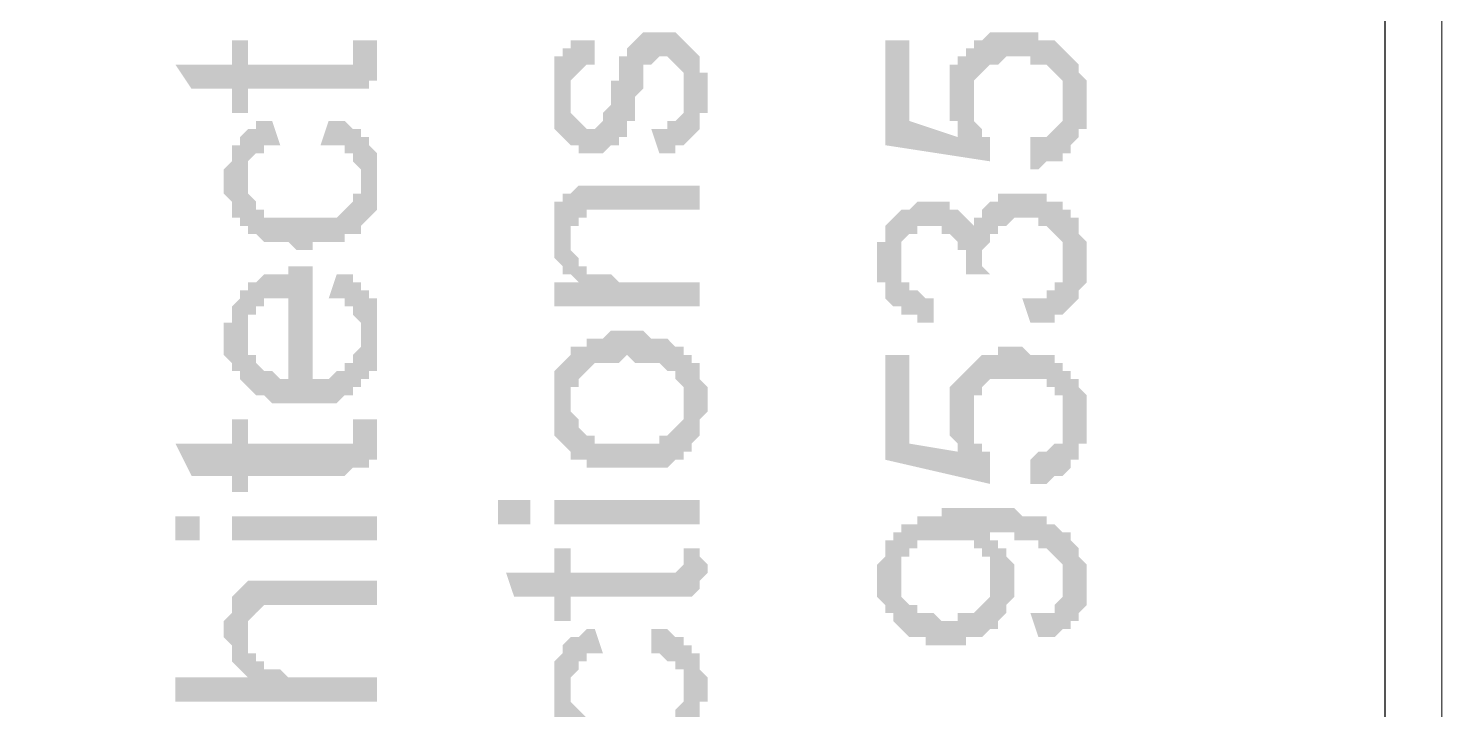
# Model space of a CAD drawing. Header units: inches. Extents: x -41599880 to -41577026, y -18110 to -4738.
# Drawn here: x -41577691 to -41577026, y -6186 to -5866 of the extents above; entities that cross this region are included whole.
import ezdxf

# ---------------------------------------------------------------- set-up
doc = ezdxf.new("R2010")
doc.units = ezdxf.units.IN
doc.header["$MEASUREMENT"] = 0
doc.layers.add('PDF_Geometry', color=40, linetype='Continuous')
doc.layers.add('PDF_Solid Fills', color=9, linetype='Continuous')

msp = doc.modelspace()

# ---------------------------------------------------------------- hatches: boundary and pattern name
at = {"layer": 'PDF_Solid Fills'}
for points in [[(-41577435.55, -5920.8), (-41577431.76, -5920.8), (-41577431.76, -5920.8), (-41577431.76, -5924.59), (-41577427.97, -5924.59), (-41577424.18, -5924.59), (-41577424.18, -5924.59), (-41577420.38, -5924.59), (-41577416.59, -5920.8), (-41577416.59, -5920.8), (-41577412.8, -5920.8), (-41577412.8, -5917.01), (-41577409.01, -5917.01), (-41577409.01, -5913.22), (-41577409.01, -5913.22), (-41577409.01, -5913.22), (-41577409.01, -5909.42), (-41577405.21, -5909.42), (-41577405.21, -5905.63), (-41577405.21, -5901.84), (-41577405.21, -5898.05), (-41577401.42, -5894.25), (-41577401.42, -5894.25), (-41577401.42, -5890.46), (-41577401.42, -5886.67), (-41577401.42, -5882.88), (-41577397.63, -5882.88), (-41577397.63, -5882.88), (-41577393.84, -5879.08), (-41577393.84, -5879.08), (-41577390.04, -5879.08), (-41577390.04, -5879.08), (-41577386.25, -5882.88), (-41577386.25, -5882.88), (-41577382.46, -5886.67), (-41577382.46, -5886.67), (-41577382.46, -5890.46), (-41577382.46, -5894.25), (-41577382.46, -5894.25), (-41577382.46, -5920.8), (-41577378.67, -5917.01), (-41577378.67, -5917.01), (-41577378.67, -5917.01), (-41577374.87, -5913.22), (-41577374.87, -5913.22), (-41577374.87, -5909.42), (-41577374.87, -5905.63), (-41577371.08, -5905.63), (-41577371.08, -5901.84), (-41577371.08, -5898.05), (-41577371.08, -5894.25), (-41577371.08, -5894.25), (-41577371.08, -5890.46), (-41577371.08, -5886.67), (-41577374.87, -5886.67), (-41577374.87, -5882.88), (-41577374.87, -5882.88), (-41577374.87, -5879.08), (-41577378.67, -5875.29), (-41577378.67, -5875.29), (-41577382.46, -5871.5), (-41577382.46, -5871.5), (-41577382.46, -5871.5), (-41577386.25, -5867.7), (-41577390.04, -5867.7), (-41577390.04, -5867.7), (-41577393.84, -5867.7), (-41577393.84, -5867.7), (-41577397.63, -5867.7), (-41577401.42, -5867.7), (-41577401.42, -5867.7), (-41577405.21, -5871.5), (-41577405.21, -5871.5), (-41577409.01, -5875.29), (-41577409.01, -5875.29), (-41577409.01, -5879.08), (-41577412.8, -5879.08), (-41577412.8, -5882.88), (-41577412.8, -5882.88), (-41577412.8, -5886.67), (-41577412.8, -5890.46), (-41577416.59, -5890.46), (-41577416.59, -5894.25), (-41577416.59, -5894.25), (-41577416.59, -5898.05), (-41577416.59, -5901.84), (-41577420.38, -5905.63), (-41577420.38, -5905.63), (-41577420.38, -5905.63), (-41577420.38, -5909.42), (-41577420.38, -5909.42), (-41577424.18, -5913.22), (-41577427.97, -5913.22), (-41577427.97, -5913.22), (-41577431.76, -5909.42), (-41577431.76, -5909.42), (-41577431.76, -5909.42), (-41577435.55, -5905.63), (-41577435.55, -5901.84), (-41577435.55, -5901.84), (-41577435.55, -5898.05)], [(-41577249.72, -5875.29), (-41577245.92, -5901.84), (-41577245.92, -5898.05), (-41577245.92, -5898.05), (-41577245.92, -5894.25), (-41577245.92, -5890.46), (-41577245.92, -5890.46), (-41577242.13, -5886.67), (-41577242.13, -5886.67), (-41577242.13, -5886.67), (-41577238.34, -5882.88), (-41577238.34, -5882.88), (-41577234.55, -5882.88), (-41577230.75, -5879.08), (-41577230.75, -5879.08), (-41577226.96, -5879.08), (-41577226.96, -5879.08), (-41577223.17, -5879.08), (-41577219.38, -5879.08), (-41577219.38, -5882.88), (-41577215.58, -5882.88), (-41577211.79, -5882.88), (-41577211.79, -5882.88), (-41577208, -5886.67), (-41577208, -5886.67), (-41577208, -5886.67), (-41577204.21, -5890.46), (-41577204.21, -5894.25), (-41577204.21, -5894.25), (-41577204.21, -5898.05), (-41577204.21, -5901.84), (-41577204.21, -5875.29), (-41577204.21, -5875.29), (-41577204.21, -5875.29), (-41577208, -5871.5), (-41577208, -5871.5), (-41577211.79, -5871.5), (-41577215.58, -5871.5), (-41577215.58, -5867.71), (-41577219.38, -5867.71), (-41577223.17, -5867.71), (-41577223.17, -5867.71), (-41577226.96, -5867.71), (-41577226.96, -5867.71), (-41577230.75, -5867.71), (-41577234.55, -5867.71), (-41577234.55, -5867.71), (-41577238.34, -5867.71), (-41577242.13, -5871.5), (-41577242.13, -5871.5), (-41577245.92, -5871.5), (-41577245.92, -5875.29)], [(-41577621.39, -5882.88), (-41577613.81, -5894.25), (-41577594.85, -5894.25), (-41577594.85, -5905.63), (-41577587.26, -5905.63), (-41577587.26, -5894.25), (-41577545.54, -5894.25), (-41577545.54, -5894.25), (-41577541.75, -5894.25), (-41577537.96, -5894.25), (-41577537.96, -5894.25), (-41577537.96, -5879.08), (-41577537.96, -5879.08), (-41577537.96, -5882.88), (-41577537.96, -5882.88), (-41577537.96, -5882.88), (-41577541.75, -5882.88), (-41577541.75, -5882.88), (-41577545.54, -5882.88), (-41577587.26, -5882.88), (-41577587.26, -5871.5), (-41577594.85, -5871.5), (-41577594.85, -5882.88)], [(-41577537.96, -5871.5), (-41577537.96, -5875.29), (-41577537.96, -5879.08), (-41577537.96, -5894.25), (-41577534.16, -5894.25), (-41577534.16, -5894.25), (-41577530.37, -5894.25), (-41577530.37, -5890.46), (-41577526.58, -5890.46), (-41577526.58, -5886.67), (-41577526.58, -5886.67), (-41577526.58, -5882.88), (-41577526.58, -5879.08), (-41577526.58, -5879.08), (-41577526.58, -5875.29), (-41577526.58, -5871.5), (-41577526.58, -5871.5)], [(-41577443.14, -5898.05), (-41577443.14, -5901.84), (-41577443.14, -5901.84), (-41577443.14, -5905.63), (-41577443.14, -5909.42), (-41577443.14, -5909.42), (-41577443.14, -5909.42), (-41577443.14, -5913.22), (-41577439.35, -5917.01), (-41577439.35, -5917.01), (-41577439.35, -5917.01), (-41577435.55, -5920.8), (-41577435.55, -5898.05), (-41577435.55, -5898.05), (-41577435.55, -5894.25), (-41577435.55, -5890.46), (-41577431.76, -5886.67), (-41577431.76, -5886.67), (-41577431.76, -5886.67), (-41577427.97, -5882.88), (-41577427.97, -5882.88), (-41577424.18, -5882.88), (-41577424.18, -5871.5), (-41577427.97, -5871.5), (-41577427.97, -5871.5), (-41577431.76, -5871.5), (-41577435.55, -5871.5), (-41577435.55, -5875.29), (-41577435.55, -5875.29), (-41577439.35, -5875.29), (-41577439.35, -5879.08), (-41577443.14, -5879.08), (-41577443.14, -5882.88), (-41577443.14, -5882.88), (-41577443.14, -5886.67), (-41577443.14, -5890.46), (-41577443.14, -5890.46), (-41577443.14, -5894.25)], [(-41577287.64, -5871.5), (-41577287.64, -5920.8), (-41577238.34, -5928.39), (-41577238.34, -5917.01), (-41577238.34, -5917.01), (-41577242.13, -5917.01), (-41577242.13, -5913.22), (-41577245.92, -5909.42), (-41577245.92, -5909.42), (-41577245.92, -5909.42), (-41577245.92, -5905.63), (-41577245.92, -5901.84), (-41577245.92, -5901.84), (-41577249.72, -5875.29), (-41577249.72, -5879.08), (-41577253.51, -5917.01), (-41577276.26, -5909.42), (-41577276.26, -5871.5)], [(-41577257.3, -5898.05), (-41577257.3, -5898.05), (-41577257.3, -5901.84), (-41577257.3, -5901.84), (-41577257.3, -5905.63), (-41577257.3, -5909.42), (-41577253.51, -5909.42), (-41577253.51, -5913.22), (-41577253.51, -5917.01), (-41577249.72, -5879.08), (-41577253.51, -5879.08), (-41577253.51, -5882.88), (-41577257.3, -5882.88), (-41577257.3, -5886.67), (-41577257.3, -5890.46), (-41577257.3, -5890.46), (-41577257.3, -5894.25)], [(-41577219.38, -5917.01), (-41577219.38, -5932.18), (-41577219.38, -5932.18), (-41577215.58, -5932.18), (-41577211.79, -5928.39), (-41577211.79, -5928.39), (-41577208, -5928.39), (-41577204.21, -5928.39), (-41577204.21, -5924.59), (-41577200.41, -5924.59), (-41577200.41, -5920.8), (-41577200.41, -5920.8), (-41577196.62, -5917.01), (-41577196.62, -5917.01), (-41577196.62, -5913.22), (-41577192.83, -5913.22), (-41577192.83, -5909.42), (-41577192.83, -5905.63), (-41577192.83, -5901.84), (-41577192.83, -5901.84), (-41577192.83, -5901.84), (-41577192.83, -5898.05), (-41577192.83, -5894.25), (-41577192.83, -5890.46), (-41577192.83, -5890.46), (-41577196.62, -5886.67), (-41577196.62, -5886.67), (-41577196.62, -5882.88), (-41577200.41, -5879.08), (-41577200.41, -5879.08), (-41577204.21, -5875.29), (-41577204.21, -5901.84), (-41577204.21, -5901.84), (-41577204.21, -5901.84), (-41577204.21, -5905.63), (-41577204.21, -5909.42), (-41577204.21, -5909.42), (-41577208, -5913.22), (-41577208, -5913.22), (-41577211.79, -5917.01), (-41577211.79, -5917.01), (-41577215.58, -5917.01)], [(-41577397.63, -5913.22), (-41577393.84, -5924.59), (-41577393.84, -5924.59), (-41577390.04, -5924.59), (-41577386.25, -5924.59), (-41577386.25, -5920.8), (-41577382.46, -5920.8), (-41577382.46, -5920.8), (-41577382.46, -5894.25), (-41577382.46, -5894.25), (-41577382.46, -5898.05), (-41577382.46, -5901.84), (-41577382.46, -5905.63), (-41577382.46, -5905.63), (-41577386.25, -5909.42), (-41577386.25, -5909.42), (-41577390.04, -5909.42), (-41577390.04, -5913.22), (-41577393.84, -5913.22)], [(-41577598.64, -5935.97), (-41577598.64, -5939.76), (-41577598.64, -5939.76), (-41577598.64, -5943.56), (-41577594.84, -5947.35), (-41577594.84, -5947.35), (-41577594.84, -5951.14), (-41577594.84, -5954.94), (-41577591.05, -5954.94), (-41577591.05, -5954.94), (-41577591.05, -5958.73), (-41577587.26, -5958.73), (-41577587.26, -5962.52), (-41577583.47, -5962.52), (-41577579.67, -5966.31), (-41577579.67, -5966.31), (-41577575.88, -5966.31), (-41577575.88, -5966.31), (-41577572.09, -5966.31), (-41577568.3, -5966.31), (-41577568.3, -5966.31), (-41577564.5, -5970.11), (-41577560.71, -5970.11), (-41577556.92, -5970.11), (-41577556.92, -5966.31), (-41577553.13, -5966.31), (-41577549.33, -5966.31), (-41577545.54, -5966.31), (-41577545.54, -5966.31), (-41577541.75, -5966.31), (-41577541.75, -5962.52), (-41577537.96, -5962.52), (-41577534.16, -5962.52), (-41577534.16, -5958.73), (-41577534.16, -5935.97), (-41577534.16, -5935.97), (-41577534.16, -5939.76), (-41577534.16, -5943.56), (-41577537.96, -5943.56), (-41577537.96, -5947.35), (-41577537.96, -5947.35), (-41577541.75, -5951.14), (-41577541.75, -5951.14), (-41577541.75, -5951.14), (-41577545.54, -5954.94), (-41577545.54, -5954.94), (-41577549.33, -5954.94), (-41577553.13, -5954.94), (-41577553.13, -5954.94), (-41577556.92, -5954.94), (-41577560.71, -5954.94), (-41577560.71, -5954.94), (-41577564.5, -5954.94), (-41577568.3, -5954.94), (-41577572.09, -5954.94), (-41577572.09, -5954.94), (-41577575.88, -5954.94), (-41577579.67, -5954.94), (-41577579.67, -5951.14), (-41577579.67, -5951.14), (-41577583.47, -5951.14), (-41577583.47, -5947.35), (-41577583.47, -5947.35), (-41577587.26, -5943.56), (-41577587.26, -5939.76), (-41577587.26, -5939.76), (-41577587.26, -5935.97), (-41577587.26, -5913.22), (-41577591.05, -5917.01), (-41577591.05, -5917.01), (-41577591.05, -5920.8), (-41577594.84, -5920.8), (-41577594.84, -5924.59), (-41577594.84, -5924.59), (-41577594.84, -5928.39), (-41577598.64, -5932.18), (-41577598.64, -5932.18)], [(-41577587.26, -5913.22), (-41577587.26, -5935.97), (-41577587.26, -5935.97), (-41577587.26, -5932.18), (-41577587.26, -5932.18), (-41577587.26, -5928.39), (-41577583.47, -5924.59), (-41577583.47, -5924.59), (-41577579.67, -5924.59), (-41577579.67, -5920.8), (-41577575.88, -5920.8), (-41577572.09, -5920.8), (-41577575.88, -5909.42), (-41577575.88, -5909.42), (-41577579.67, -5909.42), (-41577583.47, -5909.42), (-41577583.47, -5913.22)], [(-41577553.13, -5920.8), (-41577549.33, -5920.8), (-41577545.54, -5920.8), (-41577545.54, -5920.8), (-41577541.75, -5920.8), (-41577541.75, -5924.59), (-41577537.96, -5924.59), (-41577537.96, -5928.39), (-41577537.96, -5928.39), (-41577534.16, -5932.18), (-41577534.16, -5935.97), (-41577534.16, -5935.97), (-41577534.16, -5958.73), (-41577534.16, -5958.73), (-41577530.37, -5954.93), (-41577530.37, -5954.93), (-41577526.58, -5951.14), (-41577526.58, -5951.14), (-41577526.58, -5947.35), (-41577526.58, -5943.56), (-41577526.58, -5943.56), (-41577526.58, -5939.76), (-41577526.58, -5935.97), (-41577526.58, -5935.97), (-41577526.58, -5932.18), (-41577526.58, -5928.39), (-41577526.58, -5924.59), (-41577526.58, -5924.59), (-41577530.37, -5920.8), (-41577530.37, -5920.8), (-41577530.37, -5917.01), (-41577530.37, -5917.01), (-41577534.16, -5917.01), (-41577534.16, -5913.22), (-41577537.96, -5913.22), (-41577541.75, -5909.42), (-41577541.75, -5909.42), (-41577545.54, -5909.42), (-41577549.33, -5909.42), (-41577549.33, -5909.42)], [(-41577443.14, -5962.52), (-41577443.14, -5962.52), (-41577443.14, -5966.31), (-41577443.14, -5970.11), (-41577443.14, -5970.11), (-41577443.14, -5973.9), (-41577443.14, -5973.9), (-41577439.35, -5977.69), (-41577439.35, -5977.69), (-41577439.35, -5981.48), (-41577435.55, -5981.48), (-41577435.55, -5966.31), (-41577435.55, -5966.31), (-41577435.55, -5962.52), (-41577435.55, -5958.73), (-41577431.76, -5958.73), (-41577431.76, -5954.94), (-41577427.97, -5954.94), (-41577427.97, -5951.14), (-41577427.97, -5951.14), (-41577424.18, -5951.14), (-41577420.38, -5951.14), (-41577420.38, -5951.14), (-41577416.59, -5951.14), (-41577374.87, -5951.14), (-41577374.87, -5939.76), (-41577416.59, -5939.76), (-41577416.59, -5939.76), (-41577420.38, -5939.76), (-41577424.18, -5939.76), (-41577427.97, -5939.76), (-41577427.97, -5939.76), (-41577427.97, -5939.76), (-41577431.76, -5939.76), (-41577435.55, -5943.56), (-41577435.55, -5943.56), (-41577439.35, -5943.56), (-41577439.35, -5947.35), (-41577443.14, -5947.35), (-41577443.14, -5951.14), (-41577443.14, -5951.14), (-41577443.14, -5954.94), (-41577443.14, -5958.73), (-41577443.14, -5958.73)], [(-41577291.44, -5973.9), (-41577291.44, -5977.69), (-41577291.44, -5981.48), (-41577291.44, -5985.28), (-41577287.64, -5985.28), (-41577287.64, -5989.07), (-41577287.64, -5989.07), (-41577287.64, -5992.86), (-41577283.85, -5996.65), (-41577283.85, -5996.65), (-41577283.85, -5996.65), (-41577280.06, -5973.9), (-41577280.06, -5973.9), (-41577280.06, -5970.11), (-41577280.06, -5970.11), (-41577280.06, -5966.31), (-41577276.27, -5962.52), (-41577276.27, -5962.52), (-41577272.47, -5962.52), (-41577272.47, -5958.73), (-41577268.68, -5958.73), (-41577264.89, -5958.73), (-41577264.89, -5958.73), (-41577261.1, -5958.73), (-41577261.1, -5962.52), (-41577257.3, -5962.52), (-41577257.3, -5962.52), (-41577253.51, -5966.31), (-41577253.51, -5966.31), (-41577253.51, -5970.11), (-41577249.72, -5970.11), (-41577249.72, -5973.9), (-41577249.72, -5977.69), (-41577249.72, -5977.69), (-41577249.72, -5954.93), (-41577249.72, -5954.93), (-41577253.51, -5951.14), (-41577253.51, -5951.14), (-41577257.3, -5951.14), (-41577257.3, -5947.35), (-41577261.1, -5947.35), (-41577264.89, -5947.35), (-41577264.89, -5947.35), (-41577268.68, -5947.35), (-41577272.47, -5947.35), (-41577272.47, -5947.35), (-41577276.27, -5951.14), (-41577280.06, -5951.14), (-41577280.06, -5951.14), (-41577280.06, -5951.14), (-41577283.85, -5954.93), (-41577283.85, -5954.93), (-41577287.64, -5958.73), (-41577287.64, -5962.52), (-41577287.64, -5962.52), (-41577287.64, -5966.31), (-41577291.44, -5966.31), (-41577291.44, -5970.11)], [(-41577242.13, -5951.14), (-41577242.13, -5973.9), (-41577242.13, -5973.9), (-41577242.13, -5970.11), (-41577238.34, -5966.31), (-41577238.34, -5966.31), (-41577238.34, -5962.52), (-41577234.55, -5962.52), (-41577234.55, -5958.73), (-41577234.55, -5958.73), (-41577230.75, -5958.73), (-41577226.96, -5954.94), (-41577226.96, -5954.94), (-41577223.17, -5954.94), (-41577223.17, -5954.94), (-41577219.38, -5954.94), (-41577215.58, -5954.94), (-41577215.58, -5958.73), (-41577211.79, -5958.73), (-41577211.79, -5958.73), (-41577208, -5962.52), (-41577208, -5962.52), (-41577204.21, -5966.31), (-41577204.21, -5966.31), (-41577204.21, -5970.11), (-41577204.21, -5973.9), (-41577204.21, -5973.9), (-41577200.41, -5996.65), (-41577200.41, -5996.65), (-41577200.41, -5996.65), (-41577196.62, -5992.86), (-41577196.62, -5989.07), (-41577196.62, -5989.07), (-41577192.83, -5985.28), (-41577192.83, -5985.28), (-41577192.83, -5981.48), (-41577192.83, -5977.69), (-41577192.83, -5973.9), (-41577192.83, -5973.9), (-41577192.83, -5970.11), (-41577192.83, -5966.31), (-41577192.83, -5966.31), (-41577196.62, -5962.52), (-41577196.62, -5958.73), (-41577196.62, -5958.73), (-41577196.62, -5954.94), (-41577200.41, -5954.94), (-41577200.41, -5951.14), (-41577200.41, -5951.14), (-41577204.21, -5951.14), (-41577204.21, -5947.35), (-41577208, -5947.35), (-41577211.79, -5947.35), (-41577211.79, -5943.56), (-41577215.58, -5943.56), (-41577219.38, -5943.56), (-41577219.38, -5943.56), (-41577223.17, -5943.56), (-41577223.17, -5943.56), (-41577226.96, -5943.56), (-41577230.75, -5943.56), (-41577230.75, -5943.56), (-41577234.55, -5943.56), (-41577234.55, -5947.35), (-41577238.34, -5947.35)], [(-41577249.72, -5981.48), (-41577238.34, -5981.48), (-41577238.34, -5981.48), (-41577242.13, -5977.69), (-41577242.13, -5977.69), (-41577242.13, -5973.9), (-41577242.13, -5951.14), (-41577242.13, -5954.93), (-41577245.92, -5954.93), (-41577245.92, -5958.73), (-41577245.92, -5962.52), (-41577245.92, -5958.73), (-41577249.72, -5954.93), (-41577249.72, -5977.69)], [(-41577435.55, -5981.48), (-41577431.76, -5985.28), (-41577431.76, -5973.9), (-41577435.55, -5970.11), (-41577435.55, -5966.31), (-41577435.55, -5966.31)], [(-41577443.14, -5985.28), (-41577443.14, -5996.65), (-41577374.87, -5996.65), (-41577374.87, -5985.28), (-41577412.8, -5985.28), (-41577412.8, -5985.28), (-41577416.59, -5981.48), (-41577420.38, -5981.48), (-41577420.38, -5981.48), (-41577424.18, -5981.48), (-41577427.97, -5981.48), (-41577427.97, -5977.69), (-41577431.76, -5977.69), (-41577431.76, -5977.69), (-41577431.76, -5973.9), (-41577431.76, -5973.9), (-41577431.76, -5985.28)], [(-41577283.85, -5996.65), (-41577280.06, -5996.65), (-41577280.06, -6000.45), (-41577276.27, -6000.45), (-41577272.47, -6000.45), (-41577272.47, -6004.24), (-41577268.68, -6004.24), (-41577264.89, -6004.24), (-41577264.89, -5992.86), (-41577264.89, -5992.86), (-41577268.68, -5992.86), (-41577272.47, -5989.07), (-41577272.47, -5989.07), (-41577276.27, -5989.07), (-41577276.27, -5985.28), (-41577280.06, -5985.28), (-41577280.06, -5981.48), (-41577280.06, -5981.48), (-41577280.06, -5977.69), (-41577280.06, -5973.9)], [(-41577223.17, -5992.86), (-41577219.38, -6004.24), (-41577219.38, -6004.24), (-41577215.58, -6004.24), (-41577211.79, -6004.24), (-41577211.79, -6004.24), (-41577208, -6004.24), (-41577208, -6000.45), (-41577204.21, -6000.45), (-41577200.41, -5996.65), (-41577204.21, -5973.9), (-41577204.21, -5977.69), (-41577204.21, -5981.48), (-41577204.21, -5981.48), (-41577204.21, -5985.28), (-41577208, -5985.28), (-41577208, -5989.07), (-41577208, -5989.07), (-41577211.79, -5989.07), (-41577211.79, -5992.86), (-41577215.58, -5992.86), (-41577219.38, -5992.86)], [(-41577598.64, -6011.82), (-41577598.64, -6011.82), (-41577598.64, -6015.62), (-41577598.64, -6019.41), (-41577594.84, -6023.2), (-41577594.84, -6023.2), (-41577594.84, -6027), (-41577591.05, -6027), (-41577591.05, -6030.79), (-41577591.05, -6030.79), (-41577587.26, -6034.58), (-41577587.26, -6011.82), (-41577587.26, -6008.03), (-41577587.26, -6008.03), (-41577587.26, -6004.24), (-41577587.26, -6000.45), (-41577583.47, -6000.45), (-41577583.47, -5996.65), (-41577579.67, -5996.65), (-41577579.67, -5996.65), (-41577579.67, -5992.86), (-41577575.88, -5992.86), (-41577572.09, -5992.86), (-41577572.09, -5992.86), (-41577568.3, -5992.86), (-41577568.3, -6030.79), (-41577568.3, -5977.69), (-41577568.3, -5981.48), (-41577572.09, -5981.48), (-41577575.88, -5981.48), (-41577579.67, -5981.48), (-41577579.67, -5981.48), (-41577583.47, -5985.28), (-41577583.47, -5985.28), (-41577587.26, -5985.28), (-41577587.26, -5989.07), (-41577591.05, -5989.07), (-41577591.05, -5992.86), (-41577591.05, -5992.86), (-41577594.84, -5996.65), (-41577594.84, -5996.65), (-41577594.84, -6000.45), (-41577594.84, -6004.24), (-41577598.64, -6004.24), (-41577598.64, -6008.03)], [(-41577587.26, -6034.58), (-41577587.26, -6034.58), (-41577587.26, -6034.58), (-41577583.47, -6038.37), (-41577583.47, -6038.37), (-41577579.67, -6038.37), (-41577575.88, -6042.16), (-41577575.88, -6042.16), (-41577572.09, -6042.16), (-41577568.3, -6042.16), (-41577568.3, -6042.16), (-41577564.5, -6042.16), (-41577560.71, -6042.16), (-41577556.92, -6042.16), (-41577556.92, -6042.16), (-41577553.13, -6042.16), (-41577549.33, -6042.16), (-41577545.54, -6042.16), (-41577545.54, -6042.16), (-41577541.75, -6038.37), (-41577541.75, -6038.37), (-41577537.96, -6038.37), (-41577537.96, -6034.58), (-41577534.16, -6034.58), (-41577534.16, -6011.82), (-41577534.16, -6011.82), (-41577534.16, -6011.82), (-41577534.16, -6015.62), (-41577537.96, -6019.41), (-41577537.96, -6019.41), (-41577537.96, -6023.2), (-41577541.75, -6023.2), (-41577541.75, -6023.2), (-41577541.75, -6026.99), (-41577545.54, -6026.99), (-41577545.54, -6026.99), (-41577549.33, -6030.79), (-41577553.13, -6030.79), (-41577556.92, -6030.79), (-41577556.92, -6030.79), (-41577556.92, -5977.69), (-41577560.71, -5977.69), (-41577560.71, -5977.69), (-41577564.5, -5977.69), (-41577568.3, -5977.69), (-41577568.3, -6030.79), (-41577568.3, -6030.79), (-41577572.09, -6030.79), (-41577572.09, -6030.79), (-41577575.88, -6026.99), (-41577579.67, -6026.99), (-41577579.67, -6026.99), (-41577583.47, -6023.2), (-41577583.47, -6023.2), (-41577583.47, -6019.41), (-41577587.26, -6019.41), (-41577587.26, -6015.62), (-41577587.26, -6011.82), (-41577587.26, -6011.82)], [(-41577549.33, -5992.86), (-41577545.54, -5992.86), (-41577541.75, -5992.86), (-41577541.75, -5996.65), (-41577537.96, -5996.65), (-41577537.96, -6000.45), (-41577537.96, -6000.45), (-41577537.96, -6000.45), (-41577534.16, -6004.24), (-41577534.16, -6008.03), (-41577534.16, -6011.83), (-41577534.16, -6034.58), (-41577534.16, -6034.58), (-41577534.16, -6030.79), (-41577530.37, -6030.79), (-41577530.37, -6027), (-41577526.58, -6027), (-41577526.58, -6023.2), (-41577526.58, -6019.41), (-41577526.58, -6019.41), (-41577526.58, -6015.62), (-41577526.58, -6011.83), (-41577526.58, -6011.83), (-41577526.58, -6008.03), (-41577526.58, -6004.24), (-41577526.58, -6000.45), (-41577526.58, -6000.45), (-41577526.58, -5996.65), (-41577526.58, -5992.86), (-41577530.37, -5992.86), (-41577530.37, -5989.07), (-41577530.37, -5989.07), (-41577534.16, -5989.07), (-41577534.16, -5985.28), (-41577537.96, -5985.28), (-41577537.96, -5981.48), (-41577541.75, -5981.48), (-41577545.54, -5981.48), (-41577545.54, -5981.48)], [(-41577443.14, -6042.17), (-41577443.14, -6045.96), (-41577443.14, -6045.96), (-41577443.14, -6049.75), (-41577443.14, -6053.54), (-41577443.14, -6053.54), (-41577443.14, -6057.34), (-41577439.35, -6061.13), (-41577439.35, -6061.13), (-41577435.55, -6064.92), (-41577435.55, -6064.92), (-41577435.55, -6064.92), (-41577435.55, -6042.17), (-41577435.55, -6042.17), (-41577435.55, -6038.37), (-41577435.55, -6034.58), (-41577431.76, -6034.58), (-41577431.76, -6030.79), (-41577431.76, -6030.79), (-41577427.97, -6026.99), (-41577427.97, -6026.99), (-41577424.18, -6023.2), (-41577424.18, -6023.2), (-41577420.38, -6023.2), (-41577416.59, -6023.2), (-41577416.59, -6023.2), (-41577412.8, -6023.2), (-41577409.01, -6019.41), (-41577409.01, -6019.41), (-41577405.21, -6023.2), (-41577401.42, -6023.2), (-41577397.63, -6023.2), (-41577397.63, -6023.2), (-41577393.84, -6023.2), (-41577393.84, -6023.2), (-41577390.04, -6026.99), (-41577390.04, -6026.99), (-41577386.25, -6026.99), (-41577386.25, -6030.79), (-41577386.25, -6030.79), (-41577382.46, -6034.58), (-41577382.46, -6038.37), (-41577382.46, -6038.37), (-41577382.46, -6042.17), (-41577382.46, -6064.92), (-41577378.67, -6064.92), (-41577378.67, -6061.13), (-41577378.67, -6061.13), (-41577374.87, -6057.34), (-41577374.87, -6053.54), (-41577374.87, -6053.54), (-41577374.87, -6049.75), (-41577371.08, -6045.96), (-41577371.08, -6045.96), (-41577371.08, -6042.17), (-41577371.08, -6038.37), (-41577371.08, -6038.37), (-41577371.08, -6034.58), (-41577374.87, -6030.79), (-41577374.87, -6030.79), (-41577374.87, -6026.99), (-41577374.87, -6023.2), (-41577378.67, -6023.2), (-41577378.67, -6023.2), (-41577378.67, -6019.41), (-41577382.46, -6019.41), (-41577382.46, -6015.62), (-41577386.25, -6015.62), (-41577390.04, -6011.82), (-41577390.04, -6011.82), (-41577390.04, -6011.82), (-41577393.84, -6011.82), (-41577393.84, -6011.82), (-41577397.63, -6011.82), (-41577401.42, -6008.03), (-41577401.42, -6008.03), (-41577405.21, -6008.03), (-41577409.01, -6008.03), (-41577412.8, -6008.03), (-41577416.59, -6008.03), (-41577416.59, -6008.03), (-41577420.38, -6011.82), (-41577424.18, -6011.82), (-41577424.18, -6011.82), (-41577427.97, -6011.82), (-41577427.97, -6015.62), (-41577431.76, -6015.62), (-41577435.55, -6015.62), (-41577435.55, -6019.41), (-41577435.55, -6019.41), (-41577439.35, -6023.2), (-41577439.35, -6023.2), (-41577443.14, -6026.99), (-41577443.14, -6026.99), (-41577443.14, -6030.79), (-41577443.14, -6034.58), (-41577443.14, -6034.58), (-41577443.14, -6038.37)], [(-41577287.64, -6019.41), (-41577287.64, -6068.71), (-41577238.34, -6080.09), (-41577238.34, -6068.71), (-41577238.34, -6064.92), (-41577242.13, -6064.92), (-41577242.13, -6061.13), (-41577245.92, -6061.13), (-41577245.92, -6061.13), (-41577245.92, -6057.34), (-41577245.92, -6053.54), (-41577245.92, -6053.54), (-41577245.92, -6049.75), (-41577249.72, -6027), (-41577249.72, -6027), (-41577253.51, -6064.92), (-41577276.26, -6061.13), (-41577276.26, -6019.41)], [(-41577249.72, -6027), (-41577245.92, -6049.75), (-41577245.92, -6049.75), (-41577245.92, -6045.96), (-41577245.92, -6042.17), (-41577245.92, -6042.17), (-41577245.92, -6038.37), (-41577242.13, -6038.37), (-41577242.13, -6034.58), (-41577242.13, -6034.58), (-41577238.34, -6030.79), (-41577238.34, -6030.79), (-41577234.55, -6030.79), (-41577230.75, -6030.79), (-41577230.75, -6030.79), (-41577226.96, -6030.79), (-41577226.96, -6030.79), (-41577223.17, -6030.79), (-41577219.38, -6030.79), (-41577219.38, -6030.79), (-41577215.58, -6030.79), (-41577211.79, -6030.79), (-41577211.79, -6034.58), (-41577208, -6034.58), (-41577208, -6034.58), (-41577208, -6038.37), (-41577204.21, -6038.37), (-41577204.21, -6042.17), (-41577204.21, -6045.96), (-41577204.21, -6045.96), (-41577204.21, -6049.75), (-41577204.21, -6027), (-41577204.21, -6023.2), (-41577204.21, -6023.2), (-41577208, -6023.2), (-41577208, -6019.41), (-41577211.79, -6019.41), (-41577215.58, -6019.41), (-41577215.58, -6019.41), (-41577219.38, -6019.41), (-41577223.17, -6015.62), (-41577223.17, -6015.62), (-41577226.96, -6015.62), (-41577226.96, -6015.62), (-41577230.75, -6015.62), (-41577234.55, -6015.62), (-41577234.55, -6019.41), (-41577238.34, -6019.41), (-41577242.13, -6019.41), (-41577242.13, -6019.41), (-41577245.92, -6023.2), (-41577245.92, -6023.2)], [(-41577257.3, -6045.96), (-41577257.3, -6045.96), (-41577257.3, -6049.75), (-41577257.3, -6053.54), (-41577257.3, -6053.54), (-41577257.3, -6057.34), (-41577253.51, -6061.13), (-41577253.51, -6061.13), (-41577253.51, -6064.92), (-41577249.72, -6027), (-41577253.51, -6030.79), (-41577253.51, -6030.79), (-41577257.3, -6034.58), (-41577257.3, -6034.58), (-41577257.3, -6038.37), (-41577257.3, -6042.17), (-41577257.3, -6042.17)], [(-41577219.38, -6068.71), (-41577219.38, -6080.09), (-41577219.38, -6080.09), (-41577215.58, -6080.09), (-41577211.79, -6080.09), (-41577211.79, -6080.09), (-41577208, -6076.3), (-41577204.21, -6076.3), (-41577204.21, -6076.3), (-41577200.41, -6072.51), (-41577200.41, -6072.51), (-41577200.41, -6068.71), (-41577196.62, -6068.71), (-41577196.62, -6064.92), (-41577196.62, -6061.13), (-41577192.83, -6061.13), (-41577192.83, -6057.34), (-41577192.83, -6053.54), (-41577192.83, -6053.54), (-41577192.83, -6049.75), (-41577192.83, -6049.75), (-41577192.83, -6045.96), (-41577192.83, -6042.16), (-41577192.83, -6042.16), (-41577192.83, -6038.37), (-41577196.62, -6034.58), (-41577196.62, -6034.58), (-41577196.62, -6030.79), (-41577200.41, -6030.79), (-41577200.41, -6026.99), (-41577204.21, -6026.99), (-41577204.21, -6049.75), (-41577204.21, -6049.75), (-41577204.21, -6053.54), (-41577204.21, -6053.54), (-41577204.21, -6057.34), (-41577204.21, -6061.13), (-41577208, -6061.13), (-41577208, -6061.13), (-41577211.79, -6064.92), (-41577211.79, -6064.92), (-41577215.58, -6064.92)], [(-41577435.55, -6064.92), (-41577435.55, -6068.71), (-41577431.76, -6068.71), (-41577427.97, -6068.71), (-41577427.97, -6072.51), (-41577424.18, -6072.51), (-41577424.18, -6072.51), (-41577420.38, -6072.51), (-41577416.59, -6072.51), (-41577412.8, -6072.51), (-41577412.8, -6072.51), (-41577409.01, -6072.51), (-41577409.01, -6072.51), (-41577405.21, -6072.51), (-41577401.42, -6072.51), (-41577397.63, -6072.51), (-41577397.63, -6072.51), (-41577393.84, -6072.51), (-41577390.04, -6072.51), (-41577390.04, -6072.51), (-41577386.25, -6068.71), (-41577386.25, -6068.71), (-41577382.46, -6068.71), (-41577382.46, -6064.92), (-41577382.46, -6042.17), (-41577382.46, -6042.17), (-41577382.46, -6045.96), (-41577382.46, -6049.75), (-41577382.46, -6049.75), (-41577386.25, -6053.54), (-41577386.25, -6053.54), (-41577390.04, -6057.34), (-41577390.04, -6057.34), (-41577390.04, -6057.34), (-41577393.84, -6057.34), (-41577393.84, -6061.13), (-41577397.63, -6061.13), (-41577397.63, -6061.13), (-41577401.42, -6061.13), (-41577405.21, -6061.13), (-41577409.01, -6061.13), (-41577409.01, -6061.13), (-41577412.8, -6061.13), (-41577416.59, -6061.13), (-41577416.59, -6061.13), (-41577420.38, -6061.13), (-41577424.18, -6061.13), (-41577424.18, -6057.34), (-41577427.97, -6057.34), (-41577427.97, -6057.34), (-41577427.97, -6057.34), (-41577431.76, -6053.54), (-41577431.76, -6053.54), (-41577431.76, -6049.75), (-41577435.55, -6045.96), (-41577435.55, -6045.96), (-41577435.55, -6042.17)], [(-41577621.39, -6061.13), (-41577613.81, -6076.3), (-41577594.85, -6076.3), (-41577594.85, -6083.88), (-41577587.26, -6083.88), (-41577587.26, -6076.3), (-41577545.54, -6076.3), (-41577545.54, -6076.3), (-41577541.75, -6076.3), (-41577537.96, -6072.51), (-41577537.96, -6072.51), (-41577537.96, -6057.34), (-41577537.96, -6057.34), (-41577537.96, -6061.13), (-41577537.96, -6061.13), (-41577537.96, -6061.13), (-41577541.75, -6061.13), (-41577541.75, -6061.13), (-41577545.54, -6061.13), (-41577587.26, -6061.13), (-41577587.26, -6049.75), (-41577594.85, -6049.75), (-41577594.85, -6061.13)], [(-41577537.96, -6049.75), (-41577537.96, -6053.54), (-41577537.96, -6057.34), (-41577537.96, -6072.51), (-41577534.16, -6072.51), (-41577534.16, -6072.51), (-41577530.37, -6072.51), (-41577530.37, -6068.71), (-41577526.58, -6068.71), (-41577526.58, -6064.92), (-41577526.58, -6064.92), (-41577526.58, -6061.13), (-41577526.58, -6057.34), (-41577526.58, -6057.34), (-41577526.58, -6053.54), (-41577526.58, -6053.54), (-41577526.58, -6049.75)], [(-41577291.44, -6125.6), (-41577291.44, -6125.6), (-41577291.44, -6129.4), (-41577291.44, -6129.4), (-41577291.44, -6133.19), (-41577287.64, -6136.98), (-41577287.64, -6136.98), (-41577287.64, -6140.77), (-41577283.85, -6140.77), (-41577283.85, -6144.57), (-41577283.85, -6144.57), (-41577280.06, -6121.81), (-41577280.06, -6121.81), (-41577280.06, -6118.02), (-41577280.06, -6118.02), (-41577280.06, -6114.23), (-41577276.27, -6114.23), (-41577276.27, -6110.43), (-41577272.47, -6110.43), (-41577272.47, -6106.64), (-41577268.68, -6106.64), (-41577268.68, -6106.64), (-41577264.89, -6106.64), (-41577261.1, -6106.64), (-41577257.3, -6106.64), (-41577257.3, -6106.64), (-41577253.51, -6106.64), (-41577253.51, -6106.64), (-41577249.72, -6106.64), (-41577245.92, -6106.64), (-41577245.92, -6110.43), (-41577242.13, -6110.43), (-41577242.13, -6110.43), (-41577242.13, -6114.23), (-41577238.34, -6102.85), (-41577238.34, -6102.85), (-41577234.55, -6102.85), (-41577234.55, -6102.85), (-41577230.75, -6102.85), (-41577226.96, -6102.85), (-41577226.96, -6106.64), (-41577223.17, -6106.64), (-41577223.17, -6106.64), (-41577219.38, -6106.64), (-41577215.58, -6106.64), (-41577215.58, -6110.43), (-41577211.79, -6110.43), (-41577211.79, -6110.43), (-41577208, -6114.23), (-41577208, -6114.23), (-41577204.21, -6118.02), (-41577204.21, -6118.02), (-41577204.21, -6121.81), (-41577204.21, -6121.81), (-41577204.21, -6125.6), (-41577200.41, -6102.85), (-41577204.21, -6102.85), (-41577204.21, -6102.85), (-41577208, -6099.05), (-41577211.79, -6099.05), (-41577211.79, -6095.26), (-41577215.58, -6095.26), (-41577215.58, -6095.26), (-41577215.58, -6095.26), (-41577219.38, -6095.26), (-41577223.17, -6095.26), (-41577223.17, -6095.26), (-41577226.96, -6091.47), (-41577230.75, -6091.47), (-41577230.75, -6091.47), (-41577234.55, -6091.47), (-41577238.34, -6091.47), (-41577242.13, -6091.47), (-41577245.92, -6091.47), (-41577245.92, -6091.47), (-41577249.72, -6091.47), (-41577253.51, -6091.47), (-41577253.51, -6091.47), (-41577257.3, -6091.47), (-41577261.1, -6091.47), (-41577261.1, -6095.26), (-41577264.89, -6095.26), (-41577268.68, -6095.26), (-41577268.68, -6095.26), (-41577272.47, -6095.26), (-41577272.47, -6095.26), (-41577272.47, -6099.05), (-41577276.27, -6099.05), (-41577280.06, -6099.05), (-41577280.06, -6102.85), (-41577283.85, -6102.85), (-41577283.85, -6106.64), (-41577287.64, -6106.64), (-41577287.64, -6110.43), (-41577287.64, -6110.43), (-41577287.64, -6114.23), (-41577291.44, -6118.02), (-41577291.44, -6118.02), (-41577291.44, -6121.81)], [(-41577242.13, -6114.23), (-41577238.34, -6114.23), (-41577238.34, -6118.02), (-41577238.34, -6121.81), (-41577238.34, -6125.6), (-41577234.55, -6148.36), (-41577234.55, -6144.57), (-41577234.55, -6144.57), (-41577230.75, -6140.77), (-41577230.75, -6140.77), (-41577230.75, -6136.98), (-41577226.96, -6133.19), (-41577226.96, -6133.19), (-41577226.96, -6129.4), (-41577226.96, -6125.6), (-41577226.96, -6125.6), (-41577226.96, -6121.81), (-41577226.96, -6121.81), (-41577226.96, -6118.02), (-41577230.75, -6114.23), (-41577230.75, -6114.23), (-41577230.75, -6114.23), (-41577230.75, -6110.43), (-41577234.55, -6110.43), (-41577234.55, -6106.64), (-41577238.34, -6106.64), (-41577238.34, -6102.85)], [(-41577219.38, -6140.77), (-41577215.58, -6152.15), (-41577215.58, -6152.15), (-41577211.79, -6152.15), (-41577208, -6152.15), (-41577208, -6152.15), (-41577204.21, -6148.36), (-41577204.21, -6148.36), (-41577200.41, -6148.36), (-41577200.41, -6144.57), (-41577196.62, -6144.57), (-41577196.62, -6140.77), (-41577196.62, -6140.77), (-41577192.83, -6136.98), (-41577192.83, -6133.19), (-41577192.83, -6133.19), (-41577192.83, -6129.4), (-41577192.83, -6125.6), (-41577192.83, -6125.6), (-41577192.83, -6121.81), (-41577192.83, -6118.02), (-41577192.83, -6118.02), (-41577196.62, -6114.23), (-41577196.62, -6110.43), (-41577196.62, -6110.43), (-41577200.41, -6106.64), (-41577200.41, -6106.64), (-41577200.41, -6102.85), (-41577204.21, -6125.6), (-41577204.21, -6125.6), (-41577204.21, -6129.4), (-41577204.21, -6133.19), (-41577204.21, -6133.19), (-41577208, -6136.98), (-41577208, -6136.98), (-41577208, -6140.77), (-41577211.79, -6140.77), (-41577215.58, -6140.77)], [(-41577465.9, -6121.81), (-41577462.1, -6133.19), (-41577443.14, -6133.19), (-41577443.14, -6144.57), (-41577435.56, -6144.57), (-41577435.56, -6133.19), (-41577393.84, -6133.19), (-41577393.84, -6133.19), (-41577390.04, -6133.19), (-41577386.25, -6133.19), (-41577382.46, -6133.19), (-41577382.46, -6118.02), (-41577382.46, -6118.02), (-41577386.25, -6121.81), (-41577386.25, -6121.81), (-41577386.25, -6121.81), (-41577386.25, -6121.81), (-41577390.04, -6121.81), (-41577393.84, -6121.81), (-41577435.56, -6121.81), (-41577435.56, -6110.43), (-41577443.14, -6110.43), (-41577443.14, -6121.81)], [(-41577382.46, -6110.43), (-41577382.46, -6114.22), (-41577382.46, -6118.02), (-41577382.46, -6133.19), (-41577382.46, -6133.19), (-41577378.67, -6133.19), (-41577378.67, -6133.19), (-41577374.87, -6129.4), (-41577374.87, -6129.4), (-41577374.87, -6125.6), (-41577374.87, -6125.6), (-41577371.08, -6121.81), (-41577371.08, -6118.02), (-41577371.08, -6118.02), (-41577374.87, -6114.22), (-41577374.87, -6114.22), (-41577374.87, -6110.43)], [(-41577598.64, -6148.36), (-41577598.64, -6148.36), (-41577598.64, -6152.15), (-41577598.64, -6152.15), (-41577594.84, -6155.94), (-41577594.84, -6159.74), (-41577594.84, -6159.74), (-41577594.84, -6163.53), (-41577591.05, -6167.32), (-41577591.05, -6167.32), (-41577587.26, -6171.11), (-41577587.26, -6152.15), (-41577587.26, -6148.36), (-41577587.26, -6148.36), (-41577587.26, -6144.57), (-41577583.47, -6140.77), (-41577583.47, -6140.77), (-41577583.47, -6140.77), (-41577579.67, -6136.98), (-41577579.67, -6136.98), (-41577575.88, -6136.98), (-41577572.09, -6136.98), (-41577572.09, -6136.98), (-41577526.58, -6136.98), (-41577526.58, -6125.6), (-41577572.09, -6125.6), (-41577572.09, -6125.6), (-41577575.88, -6125.6), (-41577579.67, -6125.6), (-41577583.47, -6125.6), (-41577583.47, -6125.6), (-41577587.26, -6125.6), (-41577587.26, -6125.6), (-41577591.05, -6129.4), (-41577591.05, -6129.4), (-41577594.84, -6133.19), (-41577594.84, -6133.19), (-41577594.84, -6136.98), (-41577594.84, -6136.98), (-41577594.84, -6140.77), (-41577598.64, -6144.57), (-41577598.64, -6144.57)], [(-41577283.85, -6144.57), (-41577280.06, -6148.36), (-41577280.06, -6148.36), (-41577276.27, -6152.15), (-41577272.47, -6152.15), (-41577272.47, -6152.15), (-41577268.68, -6152.15), (-41577268.68, -6155.94), (-41577264.89, -6155.94), (-41577261.1, -6155.94), (-41577257.3, -6155.94), (-41577257.3, -6155.94), (-41577253.51, -6155.94), (-41577249.72, -6155.94), (-41577249.72, -6152.15), (-41577245.92, -6152.15), (-41577242.13, -6152.15), (-41577242.13, -6152.15), (-41577238.34, -6148.36), (-41577238.34, -6148.36), (-41577234.55, -6148.36), (-41577238.34, -6125.6), (-41577238.34, -6125.6), (-41577238.34, -6129.4), (-41577238.34, -6129.4), (-41577238.34, -6133.19), (-41577242.13, -6136.98), (-41577242.13, -6136.98), (-41577242.13, -6136.98), (-41577245.92, -6140.77), (-41577245.92, -6140.77), (-41577249.72, -6140.77), (-41577253.51, -6140.77), (-41577253.51, -6144.57), (-41577257.3, -6144.57), (-41577261.1, -6144.57), (-41577264.89, -6140.77), (-41577264.89, -6140.77), (-41577268.68, -6140.77), (-41577272.47, -6140.77), (-41577272.47, -6136.98), (-41577276.27, -6136.98), (-41577276.27, -6136.98), (-41577280.06, -6133.19), (-41577280.06, -6129.4), (-41577280.06, -6129.4), (-41577280.06, -6125.6), (-41577280.06, -6121.81)], [(-41577621.39, -6171.11), (-41577621.39, -6182.49), (-41577526.58, -6182.49), (-41577526.58, -6171.11), (-41577564.5, -6171.11), (-41577568.3, -6171.11), (-41577572.09, -6167.32), (-41577572.09, -6167.32), (-41577575.88, -6167.32), (-41577575.88, -6167.32), (-41577579.67, -6167.32), (-41577579.67, -6163.53), (-41577583.47, -6163.53), (-41577583.47, -6159.74), (-41577587.26, -6159.74), (-41577587.26, -6155.94), (-41577587.26, -6152.15), (-41577587.26, -6152.15), (-41577587.26, -6171.11)], [(-41577443.14, -6174.91), (-41577443.14, -6178.7), (-41577443.14, -6178.7), (-41577443.14, -6182.49), (-41577443.14, -6186.29), (-41577443.14, -6186.29), (-41577443.14, -6190.08), (-41577439.35, -6193.87), (-41577439.35, -6193.87), (-41577439.35, -6197.66), (-41577435.55, -6197.66), (-41577435.55, -6201.46), (-41577431.76, -6201.46), (-41577431.76, -6201.46), (-41577427.97, -6205.25), (-41577427.97, -6205.25), (-41577424.18, -6205.25), (-41577420.38, -6205.25), (-41577420.38, -6205.25), (-41577416.59, -6205.25), (-41577412.8, -6209.04), (-41577412.8, -6209.04), (-41577409.01, -6209.04), (-41577405.21, -6209.04), (-41577401.42, -6209.04), (-41577397.63, -6205.25), (-41577397.63, -6205.25), (-41577393.84, -6205.25), (-41577390.04, -6205.25), (-41577390.04, -6205.25), (-41577386.25, -6201.46), (-41577386.25, -6201.46), (-41577382.46, -6201.46), (-41577382.46, -6197.66), (-41577382.46, -6174.91), (-41577382.46, -6174.91), (-41577382.46, -6178.7), (-41577382.46, -6182.49), (-41577382.46, -6182.49), (-41577386.25, -6186.29), (-41577386.25, -6190.08), (-41577390.04, -6190.08), (-41577390.04, -6190.08), (-41577390.04, -6190.08), (-41577393.84, -6193.87), (-41577393.84, -6193.87), (-41577397.63, -6193.87), (-41577397.63, -6193.87), (-41577401.42, -6193.87), (-41577405.21, -6193.87), (-41577409.01, -6193.87), (-41577409.01, -6193.87), (-41577412.8, -6193.87), (-41577416.59, -6193.87), (-41577416.59, -6193.87), (-41577420.38, -6193.87), (-41577424.18, -6193.87), (-41577424.18, -6193.87), (-41577427.97, -6190.08), (-41577427.97, -6190.08), (-41577427.97, -6190.08), (-41577431.76, -6186.29), (-41577431.76, -6186.29), (-41577435.55, -6182.49), (-41577435.55, -6182.49), (-41577435.55, -6178.7), (-41577435.55, -6174.91), (-41577435.55, -6152.15), (-41577439.35, -6155.94), (-41577439.35, -6155.94), (-41577439.35, -6159.74), (-41577439.35, -6159.74), (-41577443.14, -6163.53), (-41577443.14, -6163.53), (-41577443.14, -6167.32), (-41577443.14, -6171.11)], [(-41577435.55, -6152.15), (-41577435.55, -6174.91), (-41577435.55, -6174.91), (-41577435.55, -6171.11), (-41577435.55, -6171.11), (-41577431.76, -6167.32), (-41577431.76, -6167.32), (-41577431.76, -6163.53), (-41577427.97, -6163.53), (-41577427.97, -6159.74), (-41577424.18, -6159.74), (-41577420.38, -6159.74), (-41577424.18, -6148.36), (-41577424.18, -6148.36), (-41577427.97, -6148.36), (-41577427.97, -6148.36), (-41577431.76, -6152.15), (-41577431.76, -6152.15)], [(-41577397.63, -6159.74), (-41577397.63, -6159.74), (-41577393.84, -6159.74), (-41577393.84, -6159.74), (-41577390.04, -6163.53), (-41577386.25, -6163.53), (-41577386.25, -6163.53), (-41577386.25, -6167.32), (-41577382.46, -6167.32), (-41577382.46, -6171.11), (-41577382.46, -6174.91), (-41577382.46, -6174.91), (-41577382.46, -6197.66), (-41577378.67, -6197.66), (-41577378.67, -6193.87), (-41577378.67, -6193.87), (-41577374.87, -6190.08), (-41577374.87, -6190.08), (-41577374.87, -6186.28), (-41577374.87, -6182.49), (-41577371.08, -6182.49), (-41577371.08, -6178.7), (-41577371.08, -6174.91), (-41577371.08, -6174.91), (-41577371.08, -6171.11), (-41577374.87, -6167.32), (-41577374.87, -6167.32), (-41577374.87, -6163.53), (-41577374.87, -6159.74), (-41577378.67, -6159.74), (-41577378.67, -6155.94), (-41577378.67, -6155.94), (-41577382.46, -6155.94), (-41577382.46, -6152.15), (-41577386.25, -6152.15), (-41577386.25, -6152.15), (-41577390.04, -6148.36), (-41577393.84, -6148.36), (-41577393.84, -6148.36), (-41577397.63, -6148.36)]]:
    msp.add_hatch(color=7, dxfattribs=at).paths.add_polyline_path(points)

# ---------------------------------------------------------------- linework, layer by layer
at = {"layer": 'PDF_Geometry', "color": 7, "lineweight": 18}
for points in [[(-41577025.95, -18110.27), (-41577025.95, -4737.51), (-41599880.26, -4737.51), (-41599880.26, -18110.27)], [(-41577052.5, -18083.73), (-41577052.5, -4767.85), (-41599853.72, -4767.85), (-41599853.72, -18083.73)]]:
    msp.add_lwpolyline(points, close=True, dxfattribs=at)
at = {"layer": 'PDF_Geometry', "color": 7, "lineweight": 25}
msp.add_lwpolyline([(-41577052.5, -18083.73), (-41577052.5, -4767.85), (-41579494.95, -4767.85), (-41579494.95, -18083.73)], close=True, dxfattribs=at)
at = {"layer": 'PDF_Solid Fills', "color": 7, "lineweight": 13}
for points in [[(-41577469.69, -6087.68), (-41577469.69, -6099.05), (-41577454.52, -6087.68), (-41577454.52, -6099.05)], [(-41577443.14, -6087.68), (-41577443.14, -6099.05), (-41577374.87, -6087.68), (-41577374.87, -6099.05)], [(-41577621.39, -6095.26), (-41577621.39, -6106.64), (-41577610.02, -6095.26), (-41577610.02, -6106.64)], [(-41577594.85, -6095.26), (-41577594.85, -6106.64), (-41577526.58, -6095.26), (-41577526.58, -6106.64)]]:
    msp.add_solid(points, dxfattribs=at)

doc.saveas('drawing.dxf')
